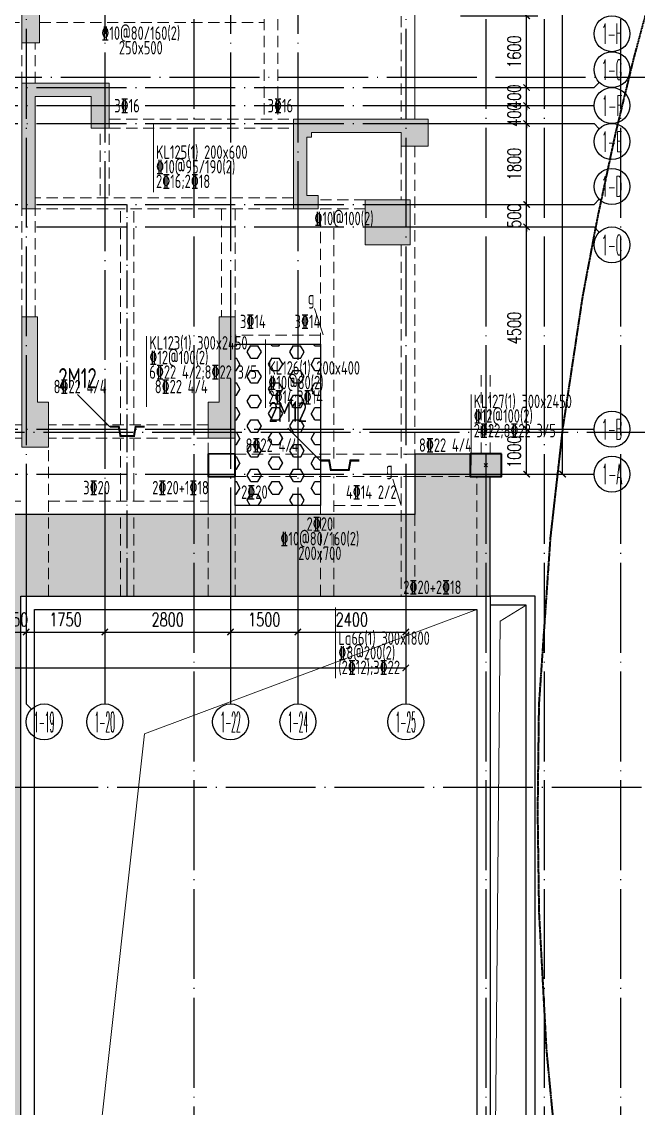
# Model space of a CAD drawing. Header units: millimetres. Extents: x 1089227 to 13101469, y 618865 to 10240562.
# Drawn here: x 3372695 to 3386423, y 4906864 to 4931042 of the extents above; entities that cross this region are included whole.
import ezdxf
from ezdxf.enums import TextEntityAlignment as Align

# ---------------------------------------------------------------- set-up
doc = ezdxf.new("R2010")
doc.units = ezdxf.units.MM
doc.header["$LTSCALE"] = 1000
doc.header["$PDMODE"] = 3
doc.header["$PDSIZE"] = 200
for name, pattern in [('A09-G-CTRL-用地红线+建筑退线_设计区$0$Controlline1', [12.8, 8, -1.6, 1.6, -1.6]), ('DOTE', [2.42, 2, -0.2, 0.02, -0.2]), ('GB_DASHDOT3', [1.0675, 0.84, -0.105, 0.0175, -0.105]), ('HIDDEN', [0.375, 0.25, -0.125])]:
    doc.linetypes.add(name, pattern=pattern)
doc.layers.get('0').update_dxf_attribs({"linetype": 'CONTINUOUS'})
doc.layers.get('Defpoints').update_dxf_attribs({"linetype": 'CONTINUOUS'})
for name, color, linetype in [('.', 3, 'CONTINUOUS'), ('AXIS', 3, 'CONTINUOUS'), ('AXIS_TEXT', 7, 'CONTINUOUS'), ('BEAM_REIN_LABEL_X', 7, 'CONTINUOUS'), ('BEAM_REIN_X', 1, 'CONTINUOUS'), ('C-H', 8, 'CONTINUOUS'), ('DOTE', 1, 'DOTE'), ('S-GRID-DE', 11, 'GB_DASHDOT3'), ('WALL-POOL', 31, 'CONTINUOUS'), ('单形心', 4, 'CONTINUOUS'), ('降板范围', 7, 'CONTINUOUS')]:
    doc.layers.add(name, color=color, linetype=linetype)
for name, color, linetype, lineweight in [('A09-G-CTRL-用地红线+建筑退线_设计区$0$Z-REDL-CTRL(建筑控制线)', 40, 'CONTINUOUS', 35), ('S-BEAM-DASH', 4, 'HIDDEN', 0), ('S-COLU', 30, 'CONTINUOUS', 0), ('S-HOLE', 11, 'CONTINUOUS', 0), ('S-WALL', 31, 'CONTINUOUS', 0), ('梁原位标注', 7, 'CONTINUOUS', 18), ('梁名称编号', 2, 'CONTINUOUS', 18), ('梁标注引线', 2, 'CONTINUOUS', 18), ('梁集中标注', 2, 'CONTINUOUS', 18)]:
    doc.layers.add(name, color=color, linetype=linetype, lineweight=lineweight)
doc.styles.add('_TCH_AXIS', font='COMPLEX', dxfattribs={"bigfont": 'AllInOneBig.shx'})
doc.styles.add('_TCH_DIM_T3', font='SIMPLEX', dxfattribs={"width": 0.705882, "bigfont": 'AllInOneBig.shx'})
doc.styles.add('COMPLEX', font='COMPLEX', dxfattribs={"bigfont": 'AllInOneBig.shx'})
doc.styles.add('Style 1', font='yjkeng.shx', dxfattribs={"width": 0.7, "height": 300, "bigfont": 'yjkchn.shx'})
doc.styles.add('TSSD_Label', font='Tssdeng.shx', dxfattribs={"width": 0.7, "bigfont": 'hztxt.shx'})
doc.dimstyles.new('_TCH_ARCH&&100', dxfattribs={"dimtxt": 297.5, "dimasz": 100, "dimexe": 250, "dimexo": 300, "dimgap": 126.25, "dimtad": 1, "dimdec": 0, "dimzin": 0, "dimdsep": 46, "dimtxsty": '_TCH_DIM_T3', "dimblk": 'ARCHTICK', "dimcen": 0.09, "dimclrt": 7, "dimazin": 2, "dimtfac": 1, "dimtdec": 0, "dimtix": 1, "dimtmove": 2, "dimatfit": 3, "dimfxl": 0, "dimtolj": 1, "dimtzin": 0, "dimarcsym": 0})

# ---------------------------------------------------------------- blocks, each defined once
blk = doc.blocks.new('0323最综用地红线')
at = {"layer": 'A09-G-CTRL-用地红线+建筑退线_设计区$0$Z-REDL-CTRL(建筑控制线)', "linetype": 'A09-G-CTRL-用地红线+建筑退线_设计区$0$Controlline1', "ltscale": 0.0005, "flags": 128}
blk.add_lwpolyline([(8299567, 3686108), (8326626, 3675265), (8336400, 3687495), (8338983, 3690878), (8341712, 3688883), (8341724, 3688834), (8348492, 3681996), (8336495, 3657264), (8335815, 3655857), (8334921, 3653765), (8334408, 3652495), (8333554, 3650188), (8332762, 3647815), (8332296, 3646270), (8331866, 3644682), (8331460, 3643007), (8331063, 3641145), (8330737, 3639422), (8330293, 3636480), (8330017, 3634043), (8329761, 3630317), (8329732, 3627942), (8329763, 3625708), (8329928, 3622644), (8330113, 3620704), (8330325, 3618642), (8330653, 3615645), (8331572, 3606971), (8333151, 3600656), (8334420, 3595620), (8335099, 3592902), (8332162, 3588340), (8329462, 3587873), (8325135, 3587049), (8322510, 3586515), (8319525, 3585891), (8317926, 3585544), (8316578, 3585249), (8315535, 3585011), (8313300, 3584499), (8310791, 3583894), (8309251, 3583537), (8305740, 3582637), (8303918, 3582156), (8302104, 3581668), (8299703, 3581012), (8297227, 3580315), (8295056, 3579682), (8292998, 3579074), (8290643, 3578358), (8288572, 3577710), (8287591, 3577398), (8286161, 3576940), (8284503, 3576401), (8282624, 3575767), (8281086, 3575247), (8278146, 3574222), (8273894, 3572680), (8272471, 3572149), (8271089, 3571640), (8267888, 3570407), (8264331, 3569000), (8260702, 3567515), (8258549, 3566609), (8254947, 3565066), (8252185, 3563832), (8250834, 3563232), (8249176, 3562470), (8247994, 3561930), (8245505, 3560754), (8242980, 3559544), (8239801, 3558013), (8237959, 3557076), (8235838, 3555996), (8233384, 3554698), (8228450, 3552051), (8226178, 3550787), (8222141, 3548504), (8215629, 3544667), (8213710, 3543497), (8193657, 3531175), (8180322, 3522990), (8166408, 3514440), (8156991, 3508658), (8151138, 3505062), (8142685, 3507267), (8121171, 3545747), (8120724, 3546549), (8120233, 3547383), (8119272, 3548967), (8118108, 3550752), (8117067, 3552244), (8115806, 3553970), (8115672, 3554140), (8146431, 3575790), (8162146, 3587599), (8162295, 3588125), (8199863, 3615253), (8204215, 3618404), (8231584, 3638167), (8260590, 3655826), (8295376, 3680010)], close=True, dxfattribs=at)
blk = doc.blocks.new('_ArchTick')
at = {"color": 0, "linetype": 'ByBlock', "const_width": 0.3}
blk.add_lwpolyline([(-0.71, -0.71), (0.71, 0.71)], dxfattribs=at)
blk = doc.blocks.new('*D294')
at = {"layer": 'AXIS', "color": 0, "lineweight": -2, "transparency": 16777216}
for p, q in [((-7567, 132263), (-5041, 132263)), ((-5291, 95763), (-5291, 132263)), ((-7567, 95763), (-5041, 95763))]:
    blk.add_line(p, q, dxfattribs=at)
at = {"layer": 'Defpoints', "color": 0, "transparency": 16777216}
for p in [(-7867, 132263), (-5291, 132263), (-7867, 95763)]:
    blk.add_point(p, dxfattribs=at)
at = {"layer": 'AXIS', "color": 0, "lineweight": -2, "transparency": 16777216, "xscale": 100, "yscale": 100, "zscale": 100}
for p, rotation in [((-5291, 132263), 90), ((-5291, 95763), 270)]:
    blk.add_blockref('_ArchTick', p, dxfattribs=dict(at, rotation=rotation))
at = {"layer": 'AXIS', "color": 7, "transparency": 16777216, "insert": (-5566, 114013), "char_height": 297.5, "attachment_point": 5, "rotation": 90, "style": '_TCH_DIM_T3'}
blk.add_mtext('\\A1;36500', dxfattribs=at)
blk = doc.blocks.new('*D295')
at = {"layer": 'AXIS', "color": 0, "lineweight": -2, "transparency": 16777216}
for p, q in [((-7567, 96763), (-5841, 96763)), ((-6091, 95763), (-6091, 96763)), ((-7567, 95763), (-5841, 95763))]:
    blk.add_line(p, q, dxfattribs=at)
at = {"layer": 'Defpoints', "color": 0, "transparency": 16777216}
for p in [(-7867, 96763), (-6091, 96763), (-7867, 95763)]:
    blk.add_point(p, dxfattribs=at)
at = {"layer": 'AXIS', "color": 0, "lineweight": -2, "transparency": 16777216, "xscale": 100, "yscale": 100, "zscale": 100}
for p, rotation in [((-6091, 96763), 90), ((-6091, 95763), 270)]:
    blk.add_blockref('_ArchTick', p, dxfattribs=dict(at, rotation=rotation))
at = {"layer": 'AXIS', "color": 7, "transparency": 16777216, "insert": (-6366, 96263), "char_height": 297.5, "attachment_point": 5, "rotation": 90, "style": '_TCH_DIM_T3'}
blk.add_mtext('\\A1;1000', dxfattribs=at)
blk = doc.blocks.new('*D296')
at = {"layer": 'AXIS', "color": 0, "lineweight": -2, "transparency": 16777216}
for p, q in [((-7567, 101263), (-5841, 101263)), ((-6091, 96763), (-6091, 101263)), ((-7567, 96763), (-5841, 96763))]:
    blk.add_line(p, q, dxfattribs=at)
at = {"layer": 'Defpoints', "color": 0, "transparency": 16777216}
for p in [(-7867, 101263), (-6091, 101263), (-7867, 96763)]:
    blk.add_point(p, dxfattribs=at)
at = {"layer": 'AXIS', "color": 0, "lineweight": -2, "transparency": 16777216, "xscale": 100, "yscale": 100, "zscale": 100}
for p, rotation in [((-6091, 101263), 90), ((-6091, 96763), 270)]:
    blk.add_blockref('_ArchTick', p, dxfattribs=dict(at, rotation=rotation))
at = {"layer": 'AXIS', "color": 7, "transparency": 16777216, "insert": (-6366, 99013), "char_height": 297.5, "attachment_point": 5, "rotation": 90, "style": '_TCH_DIM_T3'}
blk.add_mtext('\\A1;4500', dxfattribs=at)
blk = doc.blocks.new('*D297')
at = {"layer": 'AXIS', "color": 0, "lineweight": -2, "transparency": 16777216}
for p, q in [((-6091, 101763), (-6091, 101863)), ((-7567, 101763), (-5841, 101763)), ((-6091, 101263), (-6091, 101763)), ((-7567, 101263), (-5841, 101263)), ((-6091, 101263), (-6091, 101163))]:
    blk.add_line(p, q, dxfattribs=at)
at = {"layer": 'Defpoints', "color": 0, "transparency": 16777216}
for p in [(-7867, 101763), (-6091, 101763), (-7867, 101263)]:
    blk.add_point(p, dxfattribs=at)
at = {"layer": 'AXIS', "color": 0, "lineweight": -2, "transparency": 16777216, "xscale": 100, "yscale": 100, "zscale": 100}
for p, rotation in [((-6091, 101763), 270), ((-6091, 101263), 90)]:
    blk.add_blockref('_ArchTick', p, dxfattribs=dict(at, rotation=rotation))
at = {"layer": 'AXIS', "color": 7, "transparency": 16777216, "insert": (-6366, 101513), "char_height": 297.5, "attachment_point": 5, "rotation": 90, "style": '_TCH_DIM_T3'}
blk.add_mtext('\\A1;500', dxfattribs=at)
blk = doc.blocks.new('*D298')
at = {"layer": 'AXIS', "color": 0, "lineweight": -2, "transparency": 16777216}
for p, q in [((-7567, 103563), (-5841, 103563)), ((-6091, 101763), (-6091, 103563)), ((-7567, 101763), (-5841, 101763))]:
    blk.add_line(p, q, dxfattribs=at)
at = {"layer": 'Defpoints', "color": 0, "transparency": 16777216}
for p in [(-7867, 103563), (-6091, 103563), (-7867, 101763)]:
    blk.add_point(p, dxfattribs=at)
at = {"layer": 'AXIS', "color": 0, "lineweight": -2, "transparency": 16777216, "xscale": 100, "yscale": 100, "zscale": 100}
for p, rotation in [((-6091, 103563), 90), ((-6091, 101763), 270)]:
    blk.add_blockref('_ArchTick', p, dxfattribs=dict(at, rotation=rotation))
at = {"layer": 'AXIS', "color": 7, "transparency": 16777216, "insert": (-6366, 102663), "char_height": 297.5, "attachment_point": 5, "rotation": 90, "style": '_TCH_DIM_T3'}
blk.add_mtext('\\A1;1800', dxfattribs=at)
blk = doc.blocks.new('*D299')
at = {"layer": 'AXIS', "color": 0, "lineweight": -2, "transparency": 16777216}
for p, q in [((-6091, 103963), (-6091, 104063)), ((-7567, 103963), (-5841, 103963)), ((-6091, 103563), (-6091, 103963)), ((-7567, 103563), (-5841, 103563)), ((-6091, 103563), (-6091, 103463))]:
    blk.add_line(p, q, dxfattribs=at)
at = {"layer": 'Defpoints', "color": 0, "transparency": 16777216}
for p in [(-7867, 103963), (-6091, 103963), (-7867, 103563)]:
    blk.add_point(p, dxfattribs=at)
at = {"layer": 'AXIS', "color": 0, "lineweight": -2, "transparency": 16777216, "xscale": 100, "yscale": 100, "zscale": 100}
for p, rotation in [((-6091, 103963), 270), ((-6091, 103563), 90)]:
    blk.add_blockref('_ArchTick', p, dxfattribs=dict(at, rotation=rotation))
at = {"layer": 'AXIS', "color": 7, "transparency": 16777216, "insert": (-6366, 103763), "char_height": 297.5, "attachment_point": 5, "rotation": 90, "style": '_TCH_DIM_T3'}
blk.add_mtext('\\A1;400', dxfattribs=at)
blk = doc.blocks.new('*D300')
at = {"layer": 'AXIS', "color": 0, "lineweight": -2, "transparency": 16777216}
for p, q in [((-6091, 104363), (-6091, 104463)), ((-7567, 104363), (-5841, 104363)), ((-6091, 103963), (-6091, 104363)), ((-7567, 103963), (-5841, 103963)), ((-6091, 103963), (-6091, 103863))]:
    blk.add_line(p, q, dxfattribs=at)
at = {"layer": 'Defpoints', "color": 0, "transparency": 16777216}
for p in [(-7867, 104363), (-6091, 104363), (-7867, 103963)]:
    blk.add_point(p, dxfattribs=at)
at = {"layer": 'AXIS', "color": 0, "lineweight": -2, "transparency": 16777216, "xscale": 100, "yscale": 100, "zscale": 100}
for p, rotation in [((-6091, 104363), 270), ((-6091, 103963), 90)]:
    blk.add_blockref('_ArchTick', p, dxfattribs=dict(at, rotation=rotation))
at = {"layer": 'AXIS', "color": 7, "transparency": 16777216, "insert": (-6366, 104163), "char_height": 297.5, "attachment_point": 5, "rotation": 90, "style": '_TCH_DIM_T3'}
blk.add_mtext('\\A1;400', dxfattribs=at)
blk = doc.blocks.new('*D301')
at = {"layer": 'AXIS', "color": 0, "lineweight": -2, "transparency": 16777216}
for p, q in [((-7567, 105963), (-5841, 105963)), ((-6091, 104363), (-6091, 105963)), ((-7567, 104363), (-5841, 104363))]:
    blk.add_line(p, q, dxfattribs=at)
at = {"layer": 'Defpoints', "color": 0, "transparency": 16777216}
for p in [(-7867, 105963), (-6091, 105963), (-7867, 104363)]:
    blk.add_point(p, dxfattribs=at)
at = {"layer": 'AXIS', "color": 0, "lineweight": -2, "transparency": 16777216, "xscale": 100, "yscale": 100, "zscale": 100}
for p, rotation in [((-6091, 105963), 90), ((-6091, 104363), 270)]:
    blk.add_blockref('_ArchTick', p, dxfattribs=dict(at, rotation=rotation))
at = {"layer": 'AXIS', "color": 7, "transparency": 16777216, "insert": (-6366, 105163), "char_height": 297.5, "attachment_point": 5, "rotation": 90, "style": '_TCH_DIM_T3'}
blk.add_mtext('\\A1;1600', dxfattribs=at)
blk = doc.blocks.new('_AXISO')
blk.add_circle((0, 0), 0.5)
at = {"layer": 'AXIS_TEXT', "style": 'COMPLEX', "width": 1.041667}
blk.add_attdef('A', text='', height=0.56, dxfattribs=at).set_placement((-0.25, -0.28), (0.25, -0.28), align=Align.FIT)
blk = doc.blocks.new('*D339')
at = {"layer": 'AXIS', "color": 0, "lineweight": -2, "transparency": 16777216}
for p, q in [((-39933, 94450), (-39933, 91200)), ((-8783, 94450), (-8783, 91200)), ((-39933, 91450), (-8783, 91450))]:
    blk.add_line(p, q, dxfattribs=at)
at = {"layer": 'Defpoints', "color": 0, "transparency": 16777216}
for p in [(-39933, 94750), (-8783, 94750), (-8783, 91450)]:
    blk.add_point(p, dxfattribs=at)
at = {"layer": 'AXIS', "color": 0, "lineweight": -2, "transparency": 16777216, "xscale": 100, "yscale": 100, "zscale": 100, "rotation": 180}
blk.add_blockref('_ArchTick', (-39933, 91450), dxfattribs=at)
at = {"layer": 'AXIS', "color": 0, "lineweight": -2, "transparency": 16777216, "xscale": 100, "yscale": 100, "zscale": 100}
blk.add_blockref('_ArchTick', (-8783, 91450), dxfattribs=at)
at = {"layer": 'AXIS', "color": 7, "transparency": 16777216, "insert": (-24358, 91725), "char_height": 297.5, "attachment_point": 5, "style": '_TCH_DIM_T3'}
blk.add_mtext('\\A1;31150', dxfattribs=at)
blk = doc.blocks.new('*D351')
at = {"layer": 'AXIS', "color": 0, "lineweight": -2, "transparency": 16777216}
for p, q in [((-17683, 94450), (-17683, 92000)), ((-17233, 94450), (-17233, 92000)), ((-17683, 92250), (-17783, 92250)), ((-17683, 92250), (-17233, 92250)), ((-17233, 92250), (-17133, 92250))]:
    blk.add_line(p, q, dxfattribs=at)
at = {"layer": 'Defpoints', "color": 0, "transparency": 16777216}
for p in [(-17683, 94750), (-17233, 94750), (-17233, 92250)]:
    blk.add_point(p, dxfattribs=at)
at = {"layer": 'AXIS', "color": 0, "lineweight": -2, "transparency": 16777216, "xscale": 100, "yscale": 100, "zscale": 100}
blk.add_blockref('_ArchTick', (-17683, 92250), dxfattribs=at)
at = {"layer": 'AXIS', "color": 0, "lineweight": -2, "transparency": 16777216, "xscale": 100, "yscale": 100, "zscale": 100, "rotation": 180}
blk.add_blockref('_ArchTick', (-17233, 92250), dxfattribs=at)
at = {"layer": 'AXIS', "color": 7, "transparency": 16777216, "insert": (-17458, 92525), "char_height": 297.5, "attachment_point": 5, "style": '_TCH_DIM_T3'}
blk.add_mtext('\\A1;450', dxfattribs=at)
blk = doc.blocks.new('*D352')
at = {"layer": 'AXIS', "color": 0, "lineweight": -2, "transparency": 16777216}
for p, q in [((-17233, 94450), (-17233, 92000)), ((-15483, 94450), (-15483, 92000)), ((-17233, 92250), (-15483, 92250))]:
    blk.add_line(p, q, dxfattribs=at)
at = {"layer": 'Defpoints', "color": 0, "transparency": 16777216}
for p in [(-17233, 94750), (-15483, 94750), (-15483, 92250)]:
    blk.add_point(p, dxfattribs=at)
at = {"layer": 'AXIS', "color": 0, "lineweight": -2, "transparency": 16777216, "xscale": 100, "yscale": 100, "zscale": 100, "rotation": 180}
blk.add_blockref('_ArchTick', (-17233, 92250), dxfattribs=at)
at = {"layer": 'AXIS', "color": 0, "lineweight": -2, "transparency": 16777216, "xscale": 100, "yscale": 100, "zscale": 100}
blk.add_blockref('_ArchTick', (-15483, 92250), dxfattribs=at)
at = {"layer": 'AXIS', "color": 7, "transparency": 16777216, "insert": (-16358, 92525), "char_height": 297.5, "attachment_point": 5, "style": '_TCH_DIM_T3'}
blk.add_mtext('\\A1;1750', dxfattribs=at)
blk = doc.blocks.new('*D353')
at = {"layer": 'AXIS', "color": 0, "lineweight": -2, "transparency": 16777216}
for p, q in [((-15483, 94450), (-15483, 92000)), ((-12683, 94450), (-12683, 92000)), ((-15483, 92250), (-12683, 92250))]:
    blk.add_line(p, q, dxfattribs=at)
at = {"layer": 'Defpoints', "color": 0, "transparency": 16777216}
for p in [(-15483, 94750), (-12683, 94750), (-12683, 92250)]:
    blk.add_point(p, dxfattribs=at)
at = {"layer": 'AXIS', "color": 0, "lineweight": -2, "transparency": 16777216, "xscale": 100, "yscale": 100, "zscale": 100, "rotation": 180}
blk.add_blockref('_ArchTick', (-15483, 92250), dxfattribs=at)
at = {"layer": 'AXIS', "color": 0, "lineweight": -2, "transparency": 16777216, "xscale": 100, "yscale": 100, "zscale": 100}
blk.add_blockref('_ArchTick', (-12683, 92250), dxfattribs=at)
at = {"layer": 'AXIS', "color": 7, "transparency": 16777216, "insert": (-14083, 92525), "char_height": 297.5, "attachment_point": 5, "style": '_TCH_DIM_T3'}
blk.add_mtext('\\A1;2800', dxfattribs=at)
blk = doc.blocks.new('*D354')
at = {"layer": 'AXIS', "color": 0, "lineweight": -2, "transparency": 16777216}
for p, q in [((-12683, 94450), (-12683, 92000)), ((-11183, 94450), (-11183, 92000)), ((-12683, 92250), (-11183, 92250))]:
    blk.add_line(p, q, dxfattribs=at)
at = {"layer": 'Defpoints', "color": 0, "transparency": 16777216}
for p in [(-12683, 94750), (-11183, 94750), (-11183, 92250)]:
    blk.add_point(p, dxfattribs=at)
at = {"layer": 'AXIS', "color": 0, "lineweight": -2, "transparency": 16777216, "xscale": 100, "yscale": 100, "zscale": 100, "rotation": 180}
blk.add_blockref('_ArchTick', (-12683, 92250), dxfattribs=at)
at = {"layer": 'AXIS', "color": 0, "lineweight": -2, "transparency": 16777216, "xscale": 100, "yscale": 100, "zscale": 100}
blk.add_blockref('_ArchTick', (-11183, 92250), dxfattribs=at)
at = {"layer": 'AXIS', "color": 7, "transparency": 16777216, "insert": (-11933, 92525), "char_height": 297.5, "attachment_point": 5, "style": '_TCH_DIM_T3'}
blk.add_mtext('\\A1;1500', dxfattribs=at)
blk = doc.blocks.new('*D355')
at = {"layer": 'AXIS', "color": 0, "lineweight": -2, "transparency": 16777216}
for p, q in [((-11183, 94450), (-11183, 92000)), ((-8783, 94450), (-8783, 92000)), ((-11183, 92250), (-8783, 92250))]:
    blk.add_line(p, q, dxfattribs=at)
at = {"layer": 'Defpoints', "color": 0, "transparency": 16777216}
for p in [(-11183, 94750), (-8783, 94750), (-8783, 92250)]:
    blk.add_point(p, dxfattribs=at)
at = {"layer": 'AXIS', "color": 0, "lineweight": -2, "transparency": 16777216, "xscale": 100, "yscale": 100, "zscale": 100, "rotation": 180}
blk.add_blockref('_ArchTick', (-11183, 92250), dxfattribs=at)
at = {"layer": 'AXIS', "color": 0, "lineweight": -2, "transparency": 16777216, "xscale": 100, "yscale": 100, "zscale": 100}
blk.add_blockref('_ArchTick', (-8783, 92250), dxfattribs=at)
at = {"layer": 'AXIS', "color": 7, "transparency": 16777216, "insert": (-9983, 92525), "char_height": 297.5, "attachment_point": 5, "style": '_TCH_DIM_T3'}
blk.add_mtext('\\A1;2400', dxfattribs=at)
blk = doc.blocks.new('裙房轴网260428')
at = {"layer": 'DOTE', "color": 16, "linetype": 'DOTE'}
for p, q in [((-13500, 137349.7), (-13500, 33397.2)), ((-7000, 137349.7), (-7000, 37155.2)), ((-5701, 137349.7), (-5701, 38193.2)), ((-4000, 137349.7), (-4000, 38193.2)), ((-64861.9, 104600), (-1866, 104600)), ((-72509.1, 96700), (-1866, 96700)), ((-56350, 88800), (-1866, 88800))]:
    blk.add_line(p, q, dxfattribs=at)
blk = doc.blocks.new('QZ-TL-0808')
at = {"layer": 'C-H'}
for points in [[(22600, 10300), (23000, 10300), (23000, 9600), (22600, 9600)], [(22600, 8700), (24550, 8700), (24550, 7700), (24150, 7700), (24150, 8400), (22900, 8400), (22900, 5900), (22600, 5900)], [(29200, 6200), (29200, 5900), (28650, 5900), (28650, 7900), (31650, 7900), (31650, 7300), (31050, 7300), (31050, 7600), (29050, 7600), (29050, 7500), (28950, 7500), (28950, 6200)], [(30250, 6100), (31250, 6100), (31250, 5100), (30250, 5100)], [(22600, 3500), (22950, 3500), (22950, 1600), (23200, 1600), (23200, 600), (22600, 599)], [(26750, 800), (26750, 1600), (27000, 1600), (27000, 3500), (27350, 3500), (27350, 800)]]:
    blk.add_hatch(color=256, dxfattribs=at).paths.add_polyline_path(points)
at = {"layer": 'S-WALL'}
for points in [[(22600, 10300), (23000, 10300), (23000, 9600), (22600, 9600)], [(30250, 6100), (31250, 6100), (31250, 5100), (30250, 5100)]]:
    blk.add_lwpolyline(points, close=True, dxfattribs=at)
for points in [[(22600, 8700), (24550, 8700), (24550, 7700), (24150, 7700), (24150, 8400), (22900, 8400), (22900, 5900), (22600, 5900), (22600, 8700)], [(29200, 6200), (29200, 5900), (28650, 5900), (28650, 7900), (31650, 7900), (31650, 7300), (31050, 7300), (31050, 7600), (29050, 7600), (29050, 7500), (28950, 7500), (28950, 6200), (29200, 6200)], [(22600, 3500), (22950, 3500), (22950, 1600), (23200, 1600), (23200, 600), (22600, 599), (22600, 3500)], [(26750, 800), (26750, 1600), (27000, 1600), (27000, 3500), (27350, 3500), (27350, 800), (26750, 800), (26750, 1600)]]:
    blk.add_lwpolyline(points, dxfattribs=at)
blk = doc.blocks.new('BANWANG_XINGXIN')
at = {"color": 0}
for points in [[(0.71, 0.71), (-0.71, -0.71)], [(-0.71, 0.71), (0.71, -0.71)]]:
    blk.add_lwpolyline(points, dxfattribs=at)
blk = doc.blocks.new('1F柱网-0808')
at = {"layer": 'S-COLU', "lineweight": 35}
for points in [[(172231, 148905), (171630, 148904), (171630, 148404), (172231, 148405)], [(178164, 148905), (177464, 148905), (177464, 148405), (178164, 148405)]]:
    blk.add_lwpolyline(points, close=True, dxfattribs=at)
blk.add_blockref('QZ-TL-0808', (144880, 148457))
at = {"layer": '单形心', "xscale": 50, "yscale": 50, "zscale": 50}
blk.add_blockref('BANWANG_XINGXIN', (177814, 148655), dxfattribs=at)
blk = doc.blocks.new('2FJGBZ')
at = {"layer": '.'}
h = blk.add_hatch(dxfattribs=at)
h.set_pattern_fill('HEX', color=256, scale=50, style=0)
h.set_pattern_definition([(0, (-7272583.12, -5076572.44), (0, 274.963), [158.75, -317.5]), (120, (-7272583.12, -5076572.44), (-238.124943, -137.4815), [158.75, -317.5]), (60, (-7272424.37, -5076572.44), (-238.124943, 137.4815), [158.75, -317.5])])
h.paths.add_polyline_path([(172232, 151348), (174130, 151348), (174130, 147757), (172232, 147757)])
h = blk.add_hatch(dxfattribs=at)
h.set_pattern_fill('CROSS', color=256, scale=50, style=0)
h.set_pattern_definition([(0, (-7272583.12, -5076572.44), (317.5, 317.5), [158.75, -476.25]), (90, (-7272503.75, -5076651.8), (-317.5, 317.5), [158.75, -476.25])])
h.paths.add_polyline_path([(162513, 147557), (162513, 145743), (166463, 145743), (166463, 120293), (165663, 120293), (165663, 111793), (166463, 111793), (166463, 110560), (165163, 108160), (165163, 103543), (166163, 103543), (166163, 107907), (167963, 111230), (167963, 120293), (167463, 120293), (167463, 145743), (177913, 145743), (177913, 148404), (178164, 148404), (178164, 148905), (177464, 148905), (177218, 148904), (176230, 148904), (176230, 147557)])
at = {"layer": 'S-BEAM-DASH'}
for p, q in [((175930, 162399), (175930, 156357)), ((172881, 160458), (172881, 156357)), ((173181, 160458), (173181, 156357)), ((165681, 158507), (167481, 158507)), ((167881, 158507), (172881, 158507)), ((167481, 157157), (167481, 158057)), ((167781, 157157), (167781, 158057)), ((169431, 156357), (173531, 156357)), ((169230, 154657), (169230, 156157)), ((169430, 154657), (169430, 156157)), ((169431, 156157), (173531, 156157)), ((175930, 155757), (175930, 154557)), ((175930, 155757), (175930, 154557)), ((176230, 155757), (176230, 148804)), ((173531, 154607), (167782, 154607)), ((175131, 154557), (174080, 154557)), ((167481, 151957), (167481, 154357)), ((167781, 151957), (167781, 154357)), ((173531, 154357), (167782, 154357)), ((169680, 149557), (169680, 154357)), ((169980, 149557), (169980, 154357)), ((171931, 154357), (171931, 151957)), ((172231, 154357), (172231, 151957)), ((175131, 154357), (174031, 154357)), ((174130, 151348), (174130, 154357)), ((174430, 148804), (174430, 154357)), ((175930, 153558), (175930, 148804)), ((174130, 151548), (172232, 151548)), ((167481, 149557), (162930, 149557)), ((171630, 149557), (168080, 149556)), ((167481, 149257), (162930, 149257)), ((171630, 149257), (168080, 149256)), ((169680, 147856), (169680, 149257)), ((169980, 147856), (169980, 149257)), ((171630, 148904), (171630, 149258)), ((172230, 148904), (172230, 149258)), ((168080, 145743), (168080, 149059)), ((172230, 148904), (177464, 148904)), ((172231, 148404), (176230, 148404)), ((174430, 145743), (174430, 148404)), ((175930, 148404), (175930, 145743)), ((176230, 148404), (177463, 148404)), ((177613, 145743), (177613, 148404)), ((162713, 147858), (167481, 147857)), ((168081, 147857), (171630, 147856)), ((174430, 147757), (175930, 147757)), ((176230, 147757), (176230, 147757)), ((169680, 145743), (169680, 147557)), ((169980, 145743), (169980, 147557)), ((171630, 145743), (171630, 147557)), ((172230, 145743), (172230, 147556)), ((174130, 145743), (174130, 147557)), ((176230, 147557), (176230, 145743))]:
    blk.add_line(p, q, dxfattribs=at)
at = {"layer": 'S-BEAM-DASH', "linetype": 'Continuous'}
for p, q in [((176230, 161057), (176230, 156357)), ((174130, 151348), (172232, 151348)), ((174130, 147557), (174130, 151348)), ((176230, 148904), (177463, 148904)), ((176230, 148804), (176230, 147557)), ((171630, 147557), (171630, 148404)), ((172230, 147556), (172230, 148404)), ((177913, 145743), (177913, 148404)), ((172230, 147757), (174130, 147757)), ((167480, 147557), (168080, 147557)), ((168080, 147557), (172230, 147556)), ((172230, 147557), (176230, 147557))]:
    blk.add_line(p, q, dxfattribs=at)
at = {"layer": 'S-GRID-DE'}
blk.add_line((169830, 145743), (169830, 154457), dxfattribs=at)
at = {"layer": 'S-HOLE'}
for points in [[(167763, 120593), (170213, 142676), (177613, 145443)], [(177913, 120969), (178134, 145188), (178713, 145543)]]:
    blk.add_lwpolyline(points, dxfattribs=at)
at = {"layer": 'WALL-POOL'}
for points in [[(167463, 145743), (177913, 145743), (177913, 120729, -0.14225), (176413, 120293), (167463, 120293), (167463, 145743)], [(177913, 120729), (177913, 120729, 0.256831), (179213, 123093), (179213, 127543), (178915, 127543), (178913, 145743), (177913, 145743)], [(177913, 120969, 0.243658), (179013, 123093), (179013, 127343), (178715, 127343), (178713, 145543), (177913, 145543)]]:
    blk.add_lwpolyline(points, format="xyb", dxfattribs=at)
blk.add_lwpolyline([(167763, 145443), (177613, 145443), (177613, 120900, -0.125781), (176413, 120593), (167763, 120593)], format="xyb", close=True, dxfattribs=at)
at = {"layer": '降板范围'}
blk.add_lwpolyline([(172232, 151348), (174130, 151348), (174130, 147757), (172232, 147757)], close=True, dxfattribs=at)
blk.add_lwpolyline([(167463, 120293), (167463, 145743), (177913, 145743), (177913, 148404), (178164, 148404), (178164, 148905), (177464, 148905), (177218, 148904), (176230, 148904), (176230, 147557), (162513, 147557)], dxfattribs=at)
blk.add_blockref('1F柱网-0808', (0, 0))
blk = doc.blocks.new('塔楼轴网260428')
at = {"layer": 'AXIS'}
for p, q in [((-4473.5, 104480.6), (-4590.7, 104363.5)), ((-7867.2, 104363.5), (-4590.7, 104363.5)), ((-7867.2, 103963.5), (-4590.7, 103963.5)), ((-7867.2, 103563.5), (-4590.7, 103563.5)), ((-4473.5, 103446.3), (-4590.7, 103563.5)), ((-4473.5, 101880.6), (-4590.7, 101763.5)), ((-7867.2, 101763.5), (-4590.7, 101763.5)), ((-7867.2, 101263.5), (-4590.7, 101263.5)), ((-4473.5, 101146.3), (-4590.7, 101263.5)), ((-7867.2, 96763.5), (-4590.7, 96763.5)), ((-7867.2, 95763.5), (-4590.7, 95763.5)), ((-17232.7, 92559.7), (-17232.7, 90649.3)), ((-15482.7, 92559.7), (-15482.7, 90649.3)), ((-12682.7, 92559.7), (-12682.7, 90649.3)), ((-11182.7, 92559.7), (-11182.7, 90649.3)), ((-8782.7, 92559.7), (-8782.7, 90649.3)), ((-17115.5, 90532.2), (-17232.7, 90649.3))]:
    blk.add_line(p, q, dxfattribs=at)
at = {"layer": 'DOTE', "color": 14}
for p, q in [((-17232.7, 137129.4), (-17232.7, 92559.7)), ((-8782.7, 137129.4), (-8782.7, 92559.7)), ((-15482.7, 107563.5), (-15482.7, 92559.7)), ((-12682.7, 107563.5), (-12682.7, 92559.7)), ((-11182.7, 107563.5), (-11182.7, 92559.7)), ((-41200.7, 104363.5), (-7867.2, 104363.5)), ((-41200.7, 103963.5), (-7867.2, 103963.5)), ((-41200.7, 103563.5), (-7867.2, 103563.5)), ((-41200.7, 101763.5), (-7867.2, 101763.5)), ((-41200.7, 101263.5), (-7867.2, 101263.5)), ((-41200.7, 96763.5), (-7867.2, 96763.5)), ((-41200.7, 95763.5), (-7867.2, 95763.5))]:
    blk.add_line(p, q, dxfattribs=at)
at = {"layer": 'AXIS'}
ref = blk.add_blockref('_AXISO', (-4190.7, 105563.5), dxfattribs=dict(at, xscale=800, yscale=800, zscale=800))
ref.add_attrib('A', '1-H', dxfattribs={"layer": 'AXIS_TEXT', "height": 452.55, "style": '_TCH_AXIS', "width": 0.344262}).set_placement((-4416.9, 105337.2), (-3964.4, 105337.2), align=Align.FIT)
ref = blk.add_blockref('_AXISO', (-4190.7, 104763.5), dxfattribs=dict(at, xscale=800, yscale=800, zscale=800))
ref.add_attrib('A', '1-G', dxfattribs={"layer": 'AXIS_TEXT', "height": 452.55, "style": '_TCH_AXIS', "width": 0.355932}).set_placement((-4416.9, 104537.2), (-3964.4, 104537.2), align=Align.FIT)
ref = blk.add_blockref('_AXISO', (-4190.7, 103963.5), dxfattribs=dict(at, xscale=800, yscale=800, zscale=800))
ref.add_attrib('A', '1-F', dxfattribs={"layer": 'AXIS_TEXT', "height": 452.55, "style": '_TCH_AXIS', "width": 0.368421}).set_placement((-4416.9, 103737.2), (-3964.4, 103737.2), align=Align.FIT)
ref = blk.add_blockref('_AXISO', (-4190.7, 103163.5), dxfattribs=dict(at, xscale=800, yscale=800, zscale=800))
ref.add_attrib('A', '1-E', dxfattribs={"layer": 'AXIS_TEXT', "height": 452.55, "style": '_TCH_AXIS', "width": 0.368421}).set_placement((-4416.9, 102937.2), (-3964.4, 102937.2), align=Align.FIT)
ref = blk.add_blockref('_AXISO', (-4190.7, 102163.5), dxfattribs=dict(at, xscale=800, yscale=800, zscale=800))
ref.add_attrib('A', '1-D', dxfattribs={"layer": 'AXIS_TEXT', "height": 452.55, "style": '_TCH_AXIS', "width": 0.362069}).set_placement((-4416.9, 101937.2), (-3964.4, 101937.2), align=Align.FIT)
ref = blk.add_blockref('_AXISO', (-4190.7, 100863.5), dxfattribs=dict(at, xscale=800, yscale=800, zscale=800))
ref.add_attrib('A', '1-C', dxfattribs={"layer": 'AXIS_TEXT', "height": 452.55, "style": '_TCH_AXIS', "width": 0.375}).set_placement((-4416.9, 100637.2), (-3964.4, 100637.2), align=Align.FIT)
ref = blk.add_blockref('_AXISO', (-4190.7, 96763.5), dxfattribs=dict(at, xscale=800, yscale=800, zscale=800))
ref.add_attrib('A', '1-B', dxfattribs={"layer": 'AXIS_TEXT', "height": 452.55, "style": '_TCH_AXIS', "width": 0.362069}).set_placement((-4416.9, 96537.2), (-3964.4, 96537.2), align=Align.FIT)
ref = blk.add_blockref('_AXISO', (-4190.7, 95763.5), dxfattribs=dict(at, xscale=800, yscale=800, zscale=800))
ref.add_attrib('A', '1-A', dxfattribs={"layer": 'AXIS_TEXT', "height": 452.55, "style": '_TCH_AXIS', "width": 0.355932}).set_placement((-4416.9, 95537.2), (-3964.4, 95537.2), align=Align.FIT)
ref = blk.add_blockref('_AXISO', (-16832.7, 90249.3), dxfattribs=dict(at, xscale=800, yscale=800, zscale=800))
ref.add_attrib('A', '1-19', dxfattribs={"layer": 'AXIS_TEXT', "height": 452.55, "style": '_TCH_AXIS', "width": 0.3}).set_placement((-17059, 90023), (-16606.4, 90023), align=Align.FIT)
ref = blk.add_blockref('_AXISO', (-15482.7, 90249.3), dxfattribs=dict(at, xscale=800, yscale=800, zscale=800))
ref.add_attrib('A', '1-20', dxfattribs={"layer": 'AXIS_TEXT', "height": 452.55, "style": '_TCH_AXIS', "width": 0.28}).set_placement((-15709, 90023), (-15256.4, 90023), align=Align.FIT)
ref = blk.add_blockref('_AXISO', (-12682.7, 90249.3), dxfattribs=dict(at, xscale=800, yscale=800, zscale=800))
ref.add_attrib('A', '1-22', dxfattribs={"layer": 'AXIS_TEXT', "height": 452.55, "style": '_TCH_AXIS', "width": 0.28}).set_placement((-12909, 90023), (-12456.4, 90023), align=Align.FIT)
ref = blk.add_blockref('_AXISO', (-11182.7, 90249.3), dxfattribs=dict(at, xscale=800, yscale=800, zscale=800))
ref.add_attrib('A', '1-24', dxfattribs={"layer": 'AXIS_TEXT', "height": 452.55, "style": '_TCH_AXIS', "width": 0.272727}).set_placement((-11409, 90023), (-10956.4, 90023), align=Align.FIT)
ref = blk.add_blockref('_AXISO', (-8782.7, 90249.3), dxfattribs=dict(at, xscale=800, yscale=800, zscale=800))
ref.add_attrib('A', '1-25', dxfattribs={"layer": 'AXIS_TEXT', "height": 452.55, "style": '_TCH_AXIS', "width": 0.28}).set_placement((-9009, 90023), (-8556.4, 90023), align=Align.FIT)
for p1, p2, distance, picture, middle in [((-7867.2, 95763.5), (-7867.2, 132263.5), -2576.5, '*D294', (-5565.7, 114013.5)), ((-7867.2, 104363.5), (-7867.2, 105963.5), -1776.5, '*D301', (-6365.7, 105163.5)), ((-7867.2, 103963.5), (-7867.2, 104363.5), -1776.5, '*D300', (-6365.7, 104163.5)), ((-7867.2, 103563.5), (-7867.2, 103963.5), -1776.5, '*D299', (-6365.7, 103763.5)), ((-7867.2, 101763.5), (-7867.2, 103563.5), -1776.5, '*D298', (-6365.7, 102663.5)), ((-7867.2, 101263.5), (-7867.2, 101763.5), -1776.5, '*D297', (-6365.7, 101513.5)), ((-7867.2, 96763.5), (-7867.2, 101263.5), -1776.5, '*D296', (-6365.7, 99013.5)), ((-7867.2, 95763.5), (-7867.2, 96763.5), -1776.5, '*D295', (-6365.7, 96263.5)), ((-39932.7, 94749.6), (-8782.7, 94749.6), -3300, '*D339', (-24357.7, 91724.6)), ((-17682.7, 94749.6), (-17232.7, 94749.6), -2500, '*D351', (-17457.7, 92524.6)), ((-17232.7, 94749.6), (-15482.7, 94749.6), -2500, '*D352', (-16357.7, 92524.6)), ((-15482.7, 94749.6), (-12682.7, 94749.6), -2500, '*D353', (-14082.7, 92524.6)), ((-12682.7, 94749.6), (-11182.7, 94749.6), -2500, '*D354', (-11932.7, 92524.6)), ((-11182.7, 94749.6), (-8782.7, 94749.6), -2500, '*D355', (-9982.7, 92524.6))]:
    dim = blk.add_aligned_dim(p1=p1, p2=p2, distance=distance, dimstyle='_TCH_ARCH&&100', dxfattribs=at)
    dim.commit()
    dim.dimension.update_dxf_attribs({"geometry": picture, "text_midpoint": middle})
blk = doc.blocks.new('04地块地下轴网260428')
for name in ['裙房轴网260428', '塔楼轴网260428']:
    blk.add_blockref(name, (0, 0))

msp = doc.modelspace()

# ---------------------------------------------------------------- linework, layer by layer
at = {"layer": 'BEAM_REIN_LABEL_X', "color": 7}
for p, q in [((3374657.831, 4922030.324), (3373937.831, 4922750.324)), ((3379340.521, 4921277.934), (3378620.521, 4921997.934))]:
    msp.add_line(p, q, dxfattribs=at)
at = {"layer": 'BEAM_REIN_X', "const_width": 45}
for points in [[(3374657.831, 4922030.324), (3374857.831, 4922030.324), (3374894.86, 4921820.324), (3375194.86, 4921820.324), (3375231.889, 4922030.324), (3375431.889, 4922030.324)], [(3379340.521, 4921277.934), (3379540.521, 4921277.934), (3379577.549, 4921067.934), (3379977.549, 4921067.934), (3380014.578, 4921277.934), (3380214.578, 4921277.934)]]:
    msp.add_lwpolyline(points, dxfattribs=at)
at = {"layer": 'S-BEAM-DASH'}
for p, q in [((3382928.145, 4923175.287), (3382928.145, 4921422.934)), ((3383128.145, 4923175.287), (3383128.145, 4921422.934))]:
    msp.add_line(p, q, dxfattribs=at)
at = {"layer": '梁原位标注', "lineweight": 18}
for p, q in [((3379403.77, 4924071.966), (3379212.653, 4924660.162)), ((3381146.029, 4920274.701), (3380954.913, 4920862.897))]:
    msp.add_line(p, q, dxfattribs=at)
at = {"layer": '梁标注引线', "color": 6, "lineweight": 18}
for p, q in [((3375626.071, 4928773.324), (3375626.071, 4927250.247)), ((3375476.029, 4922473.324), (3375476.029, 4924046.401)), ((3378126.029, 4923971.966), (3378126.029, 4922448.889)), ((3382698.73, 4921170.934), (3382698.73, 4922744.01))]:
    msp.add_line(p, q, dxfattribs=at)
at = {"layer": '梁标注引线', "color": 3, "lineweight": 18}
msp.add_line((3379684.603, 4918007.816), (3379684.603, 4916434.739), dxfattribs=at)

# ---------------------------------------------------------------- block references
for name, p in [('2FJGBZ', (3205215.02, 4772518.421)), ('0323最综用地红线', (-4945553.146, 1285525.343)), ('04地块地下轴网260428', (3390028.145, 4825211.796))]:
    msp.add_blockref(name, p)

# ---------------------------------------------------------------- texts
at = {"layer": 'BEAM_REIN_LABEL_X', "color": 7, "style": 'TSSD_Label', "width": 0.7}
for p in [(3373937.831, 4922750.324), (3378620.521, 4921997.934)]:
    msp.add_text('2M12', height=450, dxfattribs=at).set_placement(p, align=Align.BOTTOM_CENTER)
at = {"layer": '梁原位标注', "style": 'Style 1', "width": 0.7}
for s, p in [('%%13210@80/160(2)', (3375346.131, 4930938.181)), ('250x500', (3375346.131, 4930613.181)), ('%%13210@100(2)', (3379871.029, 4926813.324)), ('2%%13320', (3379333.114, 4920014.701)), ('%%13210@80/160(2)', (3379333.114, 4919689.701)), ('200x700', (3379333.114, 4919364.701))]:
    msp.add_text(s, height=300, dxfattribs=at).set_placement(p, align=Align.TOP_CENTER)
for s, p in [('3%%13316', (3374756.071, 4928933.324)), ('3%%13314', (3377556.029, 4924131.966)), ('8%%13322 4/4', (3373406.029, 4922683.324)), ('8%%13322 4/4', (3377680.199, 4921380.934)), ('3%%13320', (3374065.331, 4920434.701)), ('2%%13320', (3377580.199, 4920334.701))]:
    msp.add_text(s, height=300, dxfattribs=at).set_placement(p, align=Align.BOTTOM_LEFT)
for s, p in [('3%%13316', (3378736.025, 4928933.324)), ('g', (3379212.653, 4924660.162)), ('3%%13314', (3379343.77, 4924131.966)), ('8%%13322 4/4', (3376836.029, 4922683.324)), ('8%%13322 4/4', (3382718.856, 4921380.934)), ('g', (3380954.913, 4920862.897)), ('2%%13320+1%%13318', (3376860.199, 4920434.701)), ('4%%13314 2/2', (3381041.786, 4920334.701)), ('2%%13320+2%%13318', (3382485.407, 4918217.816))]:
    msp.add_text(s, height=300, dxfattribs=at).set_placement(p, align=Align.BOTTOM_RIGHT)
at = {"layer": '梁名称编号', "color": 6, "style": 'Style 1', "width": 0.7}
for s, p in [('KL125(1) 200x600', (3375686.071, 4927900.247)), ('KL126(1) 200x400', (3378186.029, 4923098.889))]:
    msp.add_text(s, height=300, dxfattribs=at).set_placement(p, align=Align.BOTTOM_LEFT)
for s, p in [('KL123(1) 300x2450', (3375536.029, 4924046.401)), ('KL127(1) 300x2450', (3382758.73, 4922744.01))]:
    msp.add_text(s, height=300, dxfattribs=at).set_placement(p, align=Align.TOP_LEFT)
at = {"layer": '梁名称编号', "color": 3, "style": 'Style 1', "width": 0.7}
msp.add_text('Lg66(1) 300x1800', height=300, dxfattribs=at).set_placement((3379744.603, 4917084.739), align=Align.BOTTOM_LEFT)
at = {"layer": '梁集中标注', "color": 6, "style": 'Style 1', "width": 0.7}
for s, p in [('%%13210@95/190(2)', (3375686.071, 4927575.247)), ('2%%13316;2%%13318', (3375686.071, 4927250.247)), ('%%13210@80(2)', (3378186.029, 4922773.889)), ('2%%13314;3%%13314', (3378186.029, 4922448.889))]:
    msp.add_text(s, height=300, dxfattribs=at).set_placement(p, align=Align.BOTTOM_LEFT)
for s, p in [('%%13212@100(2)', (3375536.029, 4923721.401)), ('6%%13322 4/2;8%%13322 3/5', (3375536.029, 4923396.401)), ('%%13212@100(2)', (3382758.73, 4922419.01)), ('2%%13322;8%%13322 3/5', (3382758.73, 4922094.01))]:
    msp.add_text(s, height=300, dxfattribs=at).set_placement(p, align=Align.TOP_LEFT)
at = {"layer": '梁集中标注', "color": 3, "style": 'Style 1', "width": 0.7}
for s, p in [('%%1328@200(2)', (3379744.603, 4916759.739)), ('(2%%13312);3%%13322', (3379744.603, 4916434.739))]:
    msp.add_text(s, height=300, dxfattribs=at).set_placement(p, align=Align.BOTTOM_LEFT)

doc.saveas('drawing.dxf')
